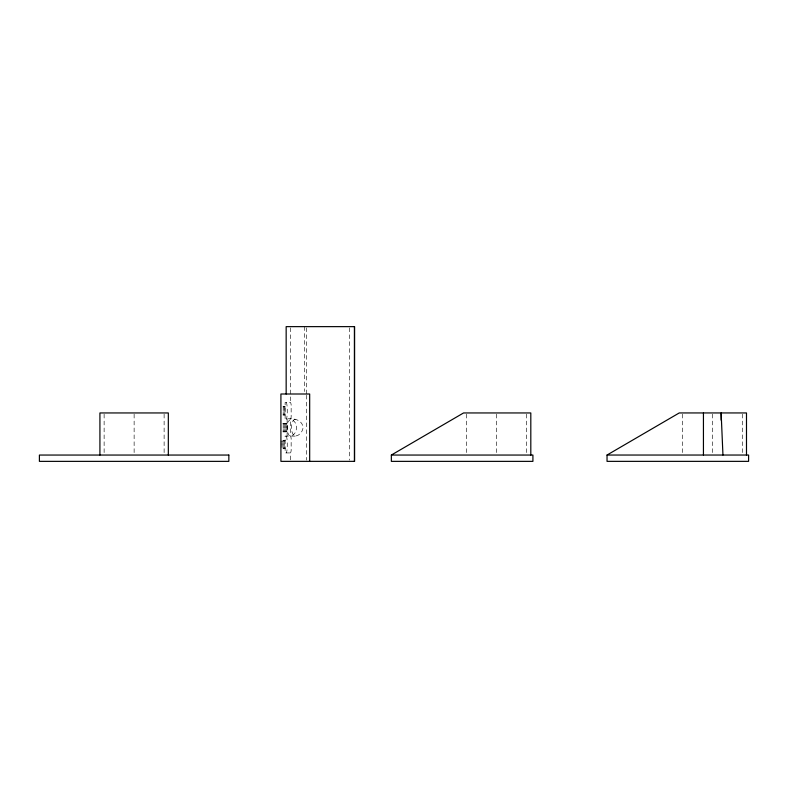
<?xml version="1.0" encoding="UTF-8"?>
<svg xmlns="http://www.w3.org/2000/svg" width="788" height="788" viewBox="0 0 788 788"><rect width="100%" height="100%" fill="white"/><g stroke="black" fill="none" stroke-linecap="round" stroke-linejoin="round"><path stroke-width="0.59" stroke-dasharray="3.94 2.96" d="M295.273 419.255L294.091 419.541C290.496 423.855 290.496 431.499 294.091 435.813C298.573 436.907 302.74 431.814 303.094 427.677C302.316 418.96 291.964 417.748 285.128 419.255L285.128 402.412L290.368 402.412A8.53 1.113 -90 0 1 291.156 404.884L291.156 416.793A8.53 1.113 -90 0 1 290.368 419.255L290.368 436.099A8.53 1.113 -90 0 1 291.156 438.561L291.156 450.47A8.53 1.113 -90 0 1 290.368 452.933L290.368 461.354M283.02 406.628L285.128 406.628M283.02 406.835L285.128 406.835M283.02 407.435L285.128 407.435M283.02 408.361L285.128 408.361M283.02 409.533L285.128 409.533M283.02 410.834L285.128 410.834M283.02 412.134L285.128 412.134M283.02 413.316L285.128 413.316M283.02 414.242L285.128 414.242M283.02 414.843L285.128 414.843M283.02 415.049L285.128 415.049M282.981 423.471L287.108 423.471M282.981 423.668L287.108 423.668L282.981 423.54M282.981 424.269L287.108 424.269M282.981 425.205L287.108 425.205M282.981 426.377L287.108 426.377M282.981 427.677L287.108 427.677M282.981 428.977L287.108 428.977M282.981 430.149L287.108 430.149M282.981 431.085L287.108 431.085M282.981 431.676L287.108 431.676M282.981 431.883L287.108 431.883M295.273 436.099L285.128 436.099L285.128 452.933L290.368 452.933M283.02 440.305L285.128 440.305M283.02 440.512L285.128 440.512M280.912 441.113L285.128 441.113M280.912 442.038L285.128 442.038M280.912 443.22L285.128 443.22M280.912 444.521L285.128 444.521M280.912 445.821L285.128 445.821M280.912 446.993L285.128 446.993M283.02 447.919L285.128 447.919M283.02 448.52L285.128 448.52M283.02 448.727L285.128 448.727M742.286 414.143L742.286 452.637M712.293 414.143L712.293 452.637M682.29 414.143L682.29 452.637M526.601 414.153L526.601 452.647M496.607 414.153L496.607 452.647M466.604 414.153L466.604 452.647M349.527 327.857L349.527 460.133M306.434 327.857L306.434 394M306.434 395.221L306.434 460.133M304.326 326.636L304.326 391.547M290.368 327.857L290.368 402.412M287.108 419.255L287.108 436.099M164.121 414.153L164.121 452.647M134.127 414.153L134.127 452.647M104.124 414.153L104.124 452.647M286.162 436.099A8.53 1.113 -90 0 1 286.94 438.561A8.373 1.093 -90 0 1 287.187 447.702A8.373 1.093 -90 0 1 286.172 452.893M286.162 402.422A8.53 1.113 -90 0 1 286.94 404.884A8.373 1.093 -90 0 1 287.187 414.025A8.373 1.093 -90 0 1 286.172 419.216A8.53 1.113 90 0 0 286.94 416.793M287.305 425.5L287.462 431.883L288.733 434.966L290.476 436.099C298.435 434.602 298.435 420.753 290.476 419.255L288.014 421.718L287.305 425.5"/><path stroke-width="1.18" d="M391.35 455.05L532.915 455.05L532.915 461.364L391.35 461.364L391.35 455.05L463.561 412.951L530.807 412.951L530.807 455.05M607.036 455.04L748.6 455.04L748.6 461.354L607.036 461.354L607.036 455.04L679.246 412.942L746.492 412.942L746.492 455.04M722.951 455.04L721.138 412.942L721.138 420.162M703.438 412.942L703.438 455.04M354.403 326.636L354.403 461.354M309.674 461.354L309.674 394L280.912 394L280.912 461.354L354.6 461.354L354.6 326.636L286.162 326.636L286.162 394M168.327 455.05L168.327 412.951L99.918 412.951L99.918 455.05M228.845 455.05L39.4 455.05L39.4 461.364L228.845 461.364L228.845 455.05"/></g></svg>
